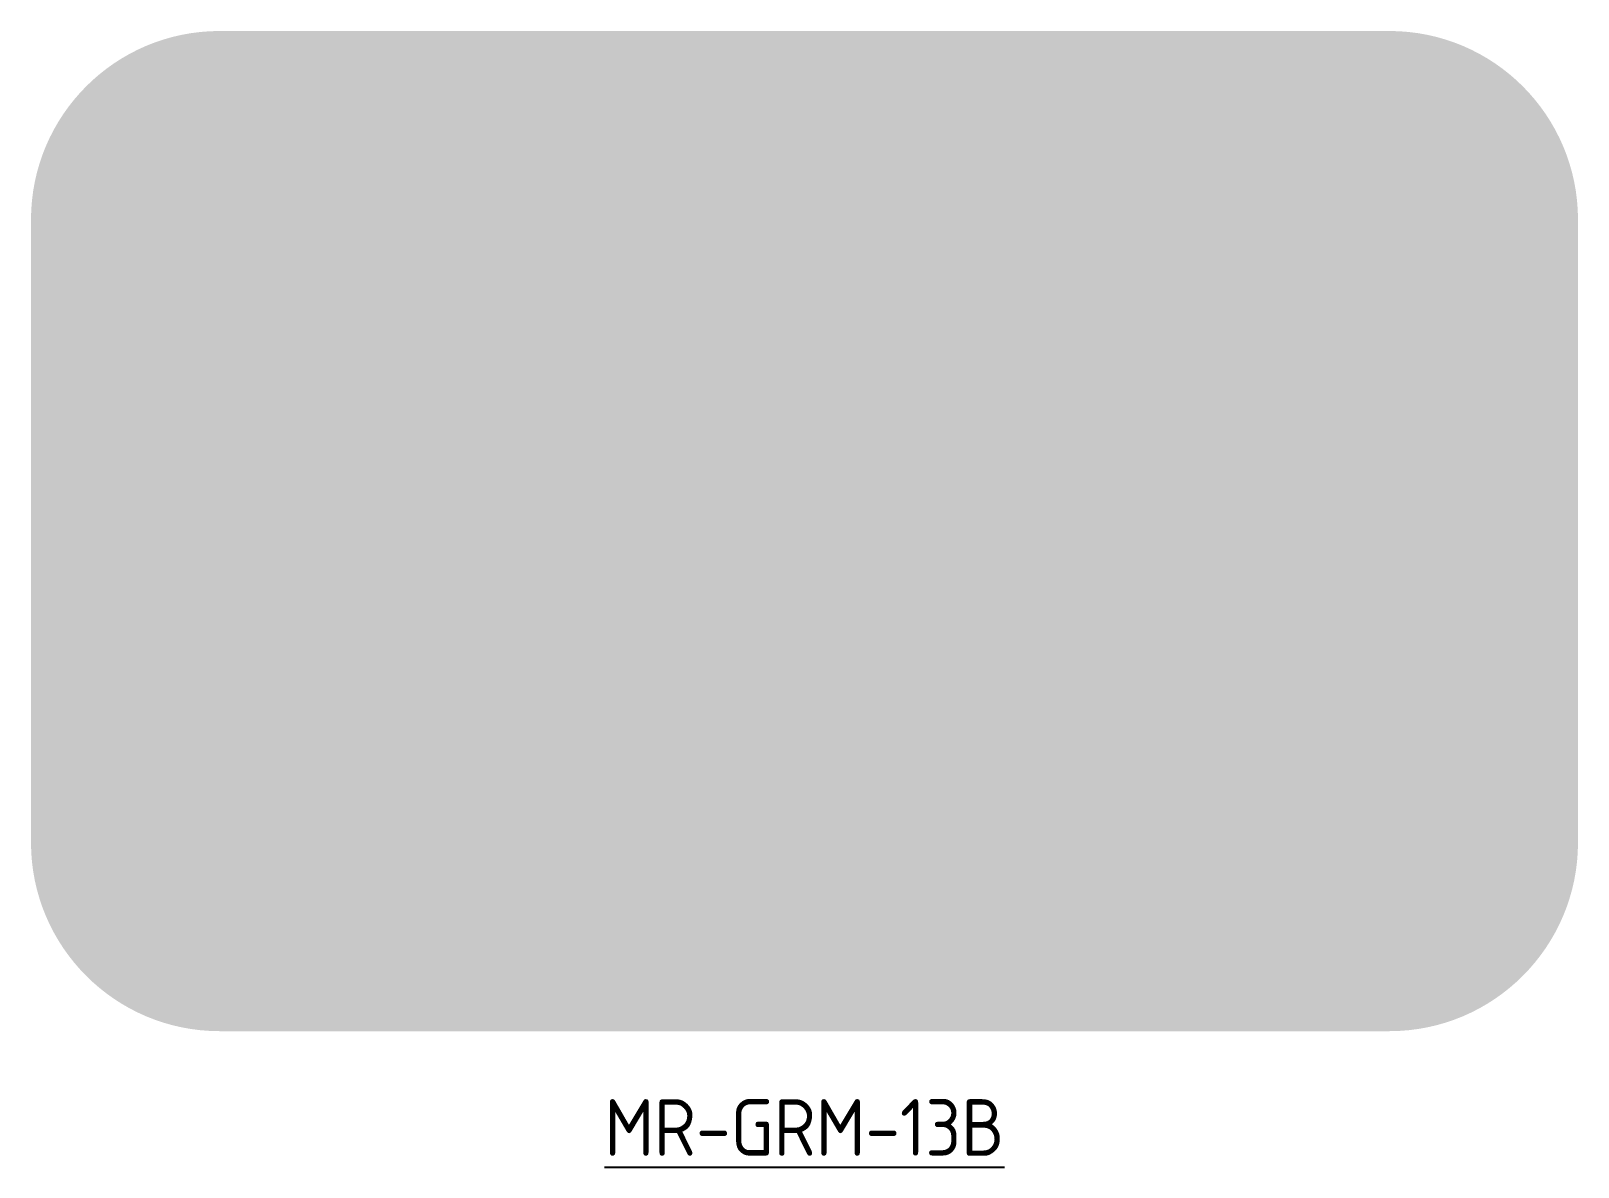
# Model space of a CAD drawing. Extents: x -41 to 41, y -7.2 to 53.
import ezdxf

# ---------------------------------------------------------------- set-up
doc = ezdxf.new("R2010")
doc.units = 0
doc.layers.add('_GREEN-ST', color=96, linetype='Continuous')
doc.layers.add('T35', color=3, linetype='Continuous')
doc.layers.add('_YELLOW', color=7, linetype='Continuous', true_color=0xfedb00)
doc.styles.add('T35', font='isocp2.shx', dxfattribs={"height": 3.5})

msp = doc.modelspace()

# ---------------------------------------------------------------- hatches: boundary and pattern name
at = {"layer": '_GREEN-ST'}
h = msp.add_hatch(color=256, dxfattribs=at)
h.dxf.hatch_style = 1
edge = h.paths.add_edge_path(flags=16)
edge.add_line((-3, 22.9), (-3, 46.60000000000019))
edge.add_line((-3, 46.60000000000019), (3, 46.60000000000019))
edge.add_line((3, 46.60000000000019), (3, 37.10000000000019))
edge.add_line((3, 37.10000000000019), (19, 36.60000000000019))
edge.add_line((19, 36.60000000000019), (17.03075366437406, 45.1300685149432))
edge.add_arc((18.20000000000009, 45.40000000000009), 1.199999999999967, 51.05419189411532, 192.9995207492463, ccw=False)
edge.add_line((18.95430207686022, 46.33328901035247), (33.55430207686022, 34.53328901035256))
edge.add_arc((32.80000000000009, 33.60000000000019), 1.200000000000015, -51.05419189411532, 51.05419189411532, ccw=False)
edge.add_line((33.55430207686022, 32.6667109896478), (18.95430207686022, 20.86671098964771))
edge.add_arc((18.20000000000018, 21.80000000000018), 1.200000000000029, 167.000479250759, 308.94580810587854, ccw=False)
edge.add_line((17.03075366437406, 22.06993148505699), (19, 30.60000000000018))
edge.add_line((19, 30.60000000000018), (3, 30.10000000000018))
edge.add_line((3, 30.10000000000018), (3, 6.399999999999999))
edge.add_line((3, 6.4), (-3, 6.4))
edge.add_line((-3, 6.4), (-3, 15.9))
edge.add_line((-3, 15.9), (-19, 16.4))
edge.add_line((-19, 16.4), (-17.03075366437406, 7.869931485056988))
edge.add_arc((-18.2, 7.600000000000091), 1.199999999999878, -128.94580810588798, 12.999520749247324, ccw=False)
edge.add_line((-18.95430207686022, 6.666710989647709), (-33.55430207686022, 18.46671098964762))
edge.add_arc((-32.80000000000018, 19.4), 1.199999999999958, 128.9458081058813, 231.0541918941187, ccw=False)
edge.add_line((-33.55430207686022, 20.33328901035238), (-18.95430207686022, 32.13328901035248))
edge.add_arc((-18.2, 31.2), 1.200000000000143, -12.999520749243004, 128.9458081058853, ccw=False)
edge.add_line((-17.03075366437406, 30.9300685149432), (-19, 22.4))
edge.add_line((-19, 22.4), (-3, 22.9))
edge = h.paths.add_edge_path()
edge.add_arc((-31, 43), 6.800000000000001, 90, 180, ccw=False)
edge.add_line((-31, 49.8), (31, 49.8))
edge.add_arc((31, 43), 6.800000000000001, 0, 90, ccw=False)
edge.add_line((37.8, 43), (37.8, 10))
edge.add_arc((31, 10), 6.800000000000001, -90, 0, ccw=False)
edge.add_line((31, 3.2), (-31, 3.2))
edge.add_arc((-31, 10), 6.800000000000001, 180, 270, ccw=False)
edge.add_line((-37.8, 10), (-37.8, 43))
at = {"layer": '_YELLOW'}
h = msp.add_hatch(color=256, dxfattribs=at)
h.dxf.hatch_style = 1
edge = h.paths.add_edge_path(flags=16)
edge.add_arc((-31, 43), 6.800000000000001, 90, 180, ccw=False)
edge.add_line((-31, 49.8), (31, 49.8))
edge.add_arc((31, 43), 6.800000000000001, 0, 90, ccw=False)
edge.add_line((37.8, 43), (37.8, 10))
edge.add_arc((31, 10), 6.800000000000001, -90, 0, ccw=False)
edge.add_line((31, 3.2), (-31, 3.2))
edge.add_arc((-31, 10), 6.800000000000001, 180, 270, ccw=False)
edge.add_line((-37.8, 10), (-37.8, 43))
edge = h.paths.add_edge_path()
edge.add_arc((-31, 43), 10, 90, 180, ccw=False)
edge.add_line((-31, 53), (31, 53))
edge.add_arc((31, 43), 10, 0, 90, ccw=False)
edge.add_line((41, 43), (41, 10))
edge.add_arc((31, 10), 10, -90, 0, ccw=False)
edge.add_line((31, 0), (-31, 0))
edge.add_arc((-31, 10), 10, 180, 270, ccw=False)
edge.add_line((-41, 10), (-41, 43))
h = msp.add_hatch(color=256, dxfattribs=at)
h.dxf.hatch_style = 1
edge = h.paths.add_edge_path()
edge.add_line((-3, 22.9), (-3, 46.60000000000019))
edge.add_line((-3, 46.60000000000019), (3, 46.60000000000019))
edge.add_line((3, 46.60000000000019), (3, 37.10000000000019))
edge.add_line((3, 37.10000000000019), (19, 36.60000000000019))
edge.add_line((19, 36.60000000000019), (17.03075366437406, 45.1300685149432))
edge.add_arc((18.20000000000009, 45.40000000000009), 1.199999999999967, 51.05419189411532, 192.9995207492463, ccw=False)
edge.add_line((18.95430207686022, 46.33328901035247), (33.55430207686022, 34.53328901035256))
edge.add_arc((32.80000000000009, 33.60000000000019), 1.200000000000015, -51.05419189411532, 51.05419189411532, ccw=False)
edge.add_line((33.55430207686022, 32.6667109896478), (18.95430207686022, 20.86671098964771))
edge.add_arc((18.20000000000009, 21.80000000000018), 1.200000000000086, 167.000479250758, 308.94580810588195, ccw=False)
edge.add_line((17.03075366437406, 22.06993148505699), (19, 30.60000000000018))
edge.add_line((19, 30.60000000000018), (3, 30.10000000000018))
edge.add_line((3, 30.10000000000018), (3, 6.399999999999999))
edge.add_line((3, 6.4), (-3, 6.4))
edge.add_line((-3, 6.4), (-3, 15.9))
edge.add_line((-3, 15.9), (-19, 16.4))
edge.add_line((-19, 16.4), (-17.03075366437406, 7.869931485056988))
edge.add_arc((-18.2, 7.600000000000091), 1.199999999999878, -128.94580810588798, 12.999520749247324, ccw=False)
edge.add_line((-18.95430207686022, 6.666710989647709), (-33.55430207686022, 18.46671098964762))
edge.add_arc((-32.80000000000018, 19.4), 1.199999999999958, 128.9458081058813, 231.0541918941187, ccw=False)
edge.add_line((-33.55430207686022, 20.33328901035238), (-18.95430207686022, 32.13328901035248))
edge.add_arc((-18.2, 31.2), 1.200000000000143, -12.999520749243004, 128.9458081058853, ccw=False)
edge.add_line((-17.03075366437406, 30.9300685149432), (-19, 22.4))
edge.add_line((-19, 22.4), (-3, 22.9))

# ---------------------------------------------------------------- texts
at = {"layer": 'T35', "insert": (-4.547473508864641e-14, -3.6), "char_height": 3, "attachment_point": 2, "style": 'T35'}
msp.add_mtext('{\\LMR-GRM-13B}', dxfattribs=at)

doc.saveas('drawing.dxf')
